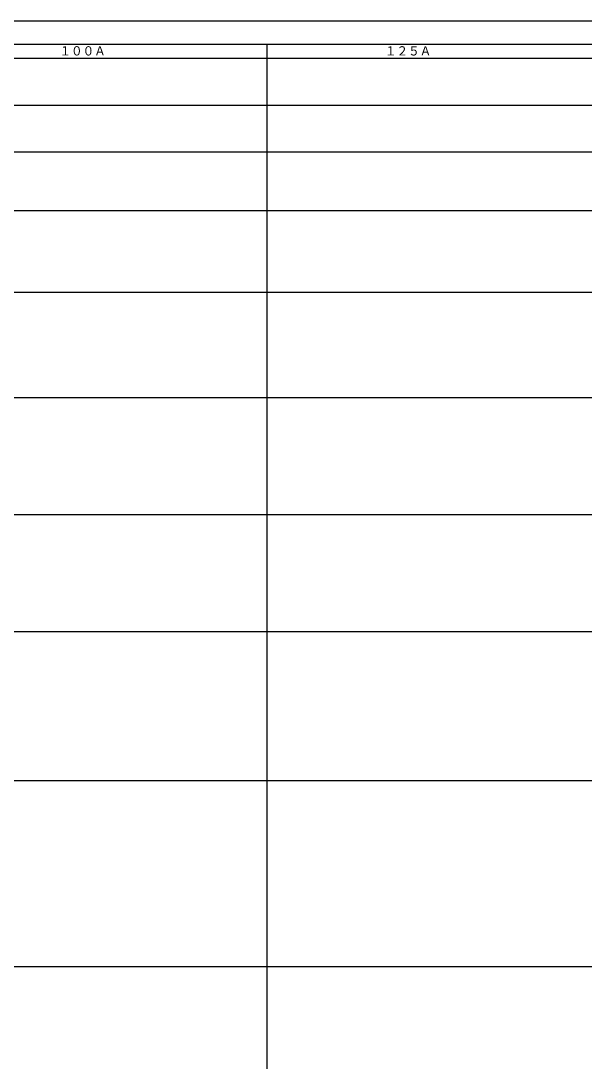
# Model space of a CAD drawing. Header units: millimetres. Extents: x 2090 to 42062, y -14812 to 2738.
# Drawn here: x 17192 to 19603, y -2643 to 1808 of the extents above; entities that cross this region are included whole.
import ezdxf

# ---------------------------------------------------------------- set-up
doc = ezdxf.new("R2010")
doc.units = ezdxf.units.MM
doc.layers.add('skeleton', color=7, linetype='Continuous')
doc.styles.get("Standard").update_dxf_attribs({"font": 'romans.shx', "bigfont": 'extfont.shx'})

msp = doc.modelspace()

# ---------------------------------------------------------------- linework, layer by layer
at = {"layer": 'skeleton'}
for p, q in [((8325.36, 1807.568), (21142.157, 1807.568)), ((8385.36, 1707.568), (21142.157, 1707.568)), ((18242.61, 1707.568), (18242.61, -7094.106)), ((8325.36, 1647.568), (21142.157, 1647.568)), ((8325.36, 1447.568), (21142.157, 1447.568)), ((8325.36, 1247.568), (21142.157, 1247.568)), ((8325.36, 997.568), (21142.157, 997.568)), ((8325.36, 647.568), (21142.157, 647.568)), ((8325.36, 197.568), (21142.157, 197.568)), ((8325.36, -302.432), (21142.157, -302.432)), ((8325.36, -802.432), (21142.157, -802.432)), ((8325.36, -1439.643), (21142.157, -1439.643)), ((8325.36, -2233.746), (21142.157, -2233.746))]:
    msp.add_line(p, q, dxfattribs=at)

# ---------------------------------------------------------------- texts
at = {"layer": 'skeleton', "char_height": 45, "attachment_point": 5}
for s, insert in [('１００Ａ', (17455.909, 1677.568)), ('１２５Ａ', (18846.512, 1677.568))]:
    msp.add_mtext(s, dxfattribs=dict(at, insert=insert))

doc.saveas('drawing.dxf')
